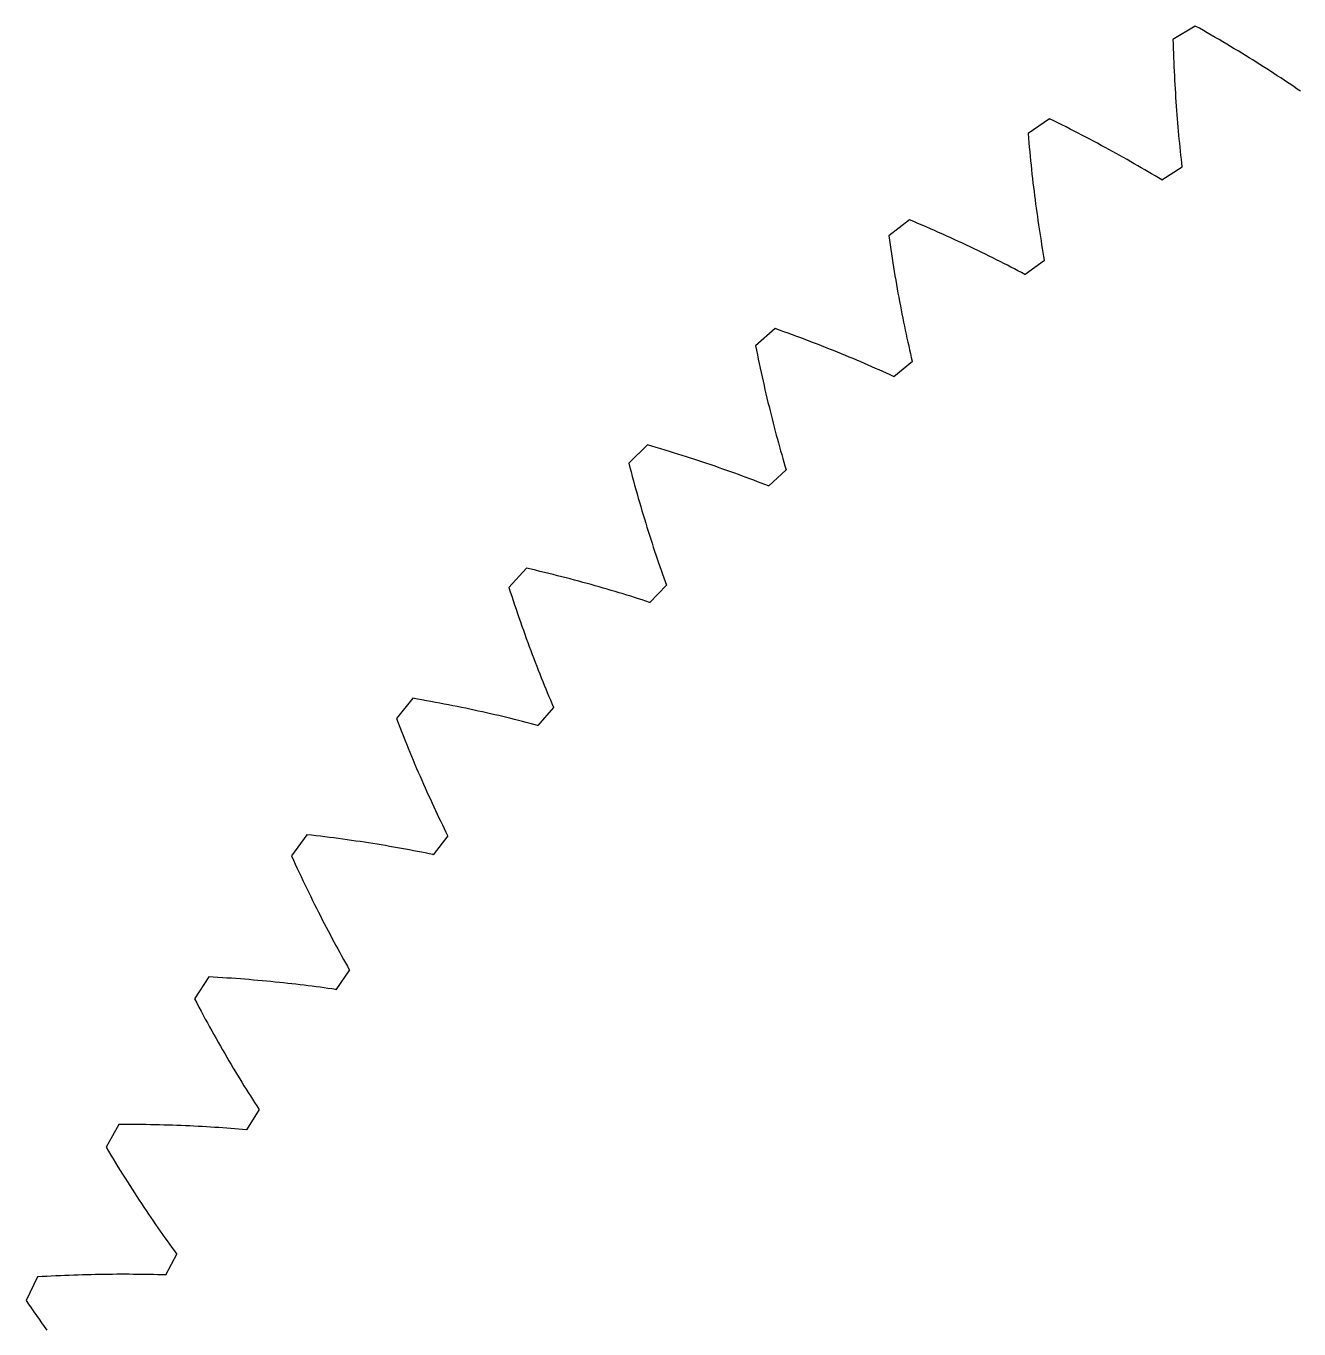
# Model space of a CAD drawing. Header units: metres. Extents: x -124 to 124, y -10 to 132.
# Drawn here: x -111.9 to -59.5, y 60.7 to 114.3 of the extents above; entities that cross this region are included whole.
import ezdxf

# ---------------------------------------------------------------- set-up
doc = ezdxf.new("R2010")
doc.units = ezdxf.units.M

msp = doc.modelspace()

# ---------------------------------------------------------------- linework, layer by layer
for p, q in [((-63.8025, 114.344), (-64.7218, 113.79)), ((-63.637, 114.251), (-63.8025, 114.344)), ((-63.4726, 114.158), (-63.637, 114.251)), ((-63.3094, 114.064), (-63.4726, 114.158)), ((-64.7218, 113.79), (-64.7167, 113.6)), ((-63.1474, 113.971), (-63.3094, 114.064)), ((-62.9865, 113.878), (-63.1474, 113.971)), ((-62.8268, 113.785), (-62.9865, 113.878)), ((-62.6683, 113.692), (-62.8268, 113.785)), ((-62.5109, 113.599), (-62.6683, 113.692)), ((-64.7167, 113.6), (-64.711, 113.411)), ((-64.711, 113.411), (-64.7047, 113.223)), ((-64.7047, 113.223), (-64.6979, 113.036)), ((-62.3547, 113.506), (-62.5109, 113.599)), ((-62.1997, 113.413), (-62.3547, 113.506)), ((-62.0458, 113.32), (-62.1997, 113.413)), ((-61.8931, 113.227), (-62.0458, 113.32)), ((-61.7415, 113.134), (-61.8931, 113.227)), ((-61.5911, 113.041), (-61.7415, 113.134)), ((-64.6979, 113.036), (-64.6905, 112.851)), ((-64.6905, 112.851), (-64.6827, 112.666)), ((-64.6827, 112.666), (-64.6743, 112.482)), ((-61.4418, 112.948), (-61.5911, 113.041)), ((-61.2937, 112.856), (-61.4418, 112.948)), ((-61.1468, 112.763), (-61.2937, 112.856)), ((-61.0009, 112.671), (-61.1468, 112.763)), ((-60.8563, 112.579), (-61.0009, 112.671)), ((-60.7127, 112.486), (-60.8563, 112.579)), ((-64.6743, 112.482), (-64.6654, 112.299)), ((-64.6654, 112.299), (-64.656, 112.118)), ((-64.656, 112.118), (-64.646, 111.937)), ((-60.5703, 112.394), (-60.7127, 112.486)), ((-60.4291, 112.302), (-60.5703, 112.394)), ((-60.289, 112.21), (-60.4291, 112.302)), ((-60.15, 112.119), (-60.289, 112.21)), ((-60.0121, 112.027), (-60.15, 112.119)), ((-59.8754, 111.936), (-60.0121, 112.027)), ((-64.646, 111.937), (-64.6356, 111.758)), ((-64.6356, 111.758), (-64.6247, 111.579)), ((-64.6247, 111.579), (-64.6133, 111.402)), ((-59.7398, 111.844), (-59.8754, 111.936)), ((-59.6054, 111.753), (-59.7398, 111.844)), ((-59.472, 111.662), (-59.6054, 111.753)), ((-64.6133, 111.402), (-64.6015, 111.226)), ((-64.6015, 111.226), (-64.5892, 111.051)), ((-64.5892, 111.051), (-64.5764, 110.876)), ((-69.7981, 110.527), (-70.6842, 109.921)), ((-69.6275, 110.444), (-69.7981, 110.527)), ((-69.458, 110.36), (-69.6275, 110.444)), ((-64.5764, 110.876), (-64.5631, 110.703)), ((-64.5631, 110.703), (-64.5494, 110.531)), ((-64.5494, 110.531), (-64.5353, 110.36)), ((-70.6842, 109.921), (-70.6682, 109.732)), ((-69.2898, 110.276), (-69.458, 110.36)), ((-69.1227, 110.193), (-69.2898, 110.276)), ((-68.9568, 110.109), (-69.1227, 110.193)), ((-68.792, 110.025), (-68.9568, 110.109)), ((-68.6284, 109.941), (-68.792, 110.025)), ((-68.466, 109.857), (-68.6284, 109.941)), ((-64.5353, 110.36), (-64.5207, 110.19)), ((-64.5207, 110.19), (-64.5057, 110.021)), ((-64.5057, 110.021), (-64.4902, 109.853)), ((-70.6682, 109.732), (-70.6517, 109.544)), ((-70.6517, 109.544), (-70.6348, 109.357)), ((-70.6348, 109.357), (-70.6173, 109.171)), ((-68.3047, 109.773), (-68.466, 109.857)), ((-68.1447, 109.689), (-68.3047, 109.773)), ((-67.9857, 109.605), (-68.1447, 109.689)), ((-67.828, 109.521), (-67.9857, 109.605)), ((-67.6713, 109.437), (-67.828, 109.521)), ((-67.5159, 109.353), (-67.6713, 109.437)), ((-67.3615, 109.269), (-67.5159, 109.353)), ((-64.4902, 109.853), (-64.4743, 109.686)), ((-64.4743, 109.686), (-64.4581, 109.521)), ((-64.4581, 109.521), (-64.4414, 109.356)), ((-64.4414, 109.356), (-64.4243, 109.192)), ((-70.6173, 109.171), (-70.5994, 108.986)), ((-70.5994, 108.986), (-70.581, 108.802)), ((-70.581, 108.802), (-70.5621, 108.619)), ((-67.2084, 109.185), (-67.3615, 109.269)), ((-67.0564, 109.101), (-67.2084, 109.185)), ((-66.9055, 109.017), (-67.0564, 109.101)), ((-66.7558, 108.933), (-66.9055, 109.017)), ((-66.6073, 108.849), (-66.7558, 108.933)), ((-66.4598, 108.765), (-66.6073, 108.849)), ((-64.4243, 109.192), (-64.4068, 109.03)), ((-64.4068, 109.03), (-64.3889, 108.868)), ((-64.3889, 108.868), (-64.3707, 108.708)), ((-70.5621, 108.619), (-70.5428, 108.437)), ((-70.5428, 108.437), (-70.523, 108.256)), ((-66.3136, 108.681), (-66.4598, 108.765)), ((-66.1684, 108.598), (-66.3136, 108.681)), ((-66.0244, 108.514), (-66.1684, 108.598)), ((-65.8816, 108.43), (-66.0244, 108.514)), ((-65.7399, 108.347), (-65.8816, 108.43)), ((-65.5993, 108.264), (-65.7399, 108.347)), ((-65.4598, 108.18), (-65.5993, 108.264)), ((-64.3461, 108.539), (-65.1783, 108.005)), ((-64.3707, 108.708), (-64.3521, 108.549)), ((-64.3521, 108.549), (-64.3461, 108.539)), ((-70.523, 108.256), (-70.5028, 108.077)), ((-70.5028, 108.077), (-70.4822, 107.898)), ((-70.4822, 107.898), (-70.4611, 107.72)), ((-65.3215, 108.097), (-65.4598, 108.18)), ((-65.1843, 108.014), (-65.3215, 108.097)), ((-65.1783, 108.005), (-65.1843, 108.014)), ((-70.4611, 107.72), (-70.4396, 107.544)), ((-70.4396, 107.544), (-70.4177, 107.369)), ((-70.4177, 107.369), (-70.3954, 107.194)), ((-70.3954, 107.194), (-70.3727, 107.021)), ((-70.3727, 107.021), (-70.3496, 106.849)), ((-70.3496, 106.849), (-70.326, 106.678)), ((-70.326, 106.678), (-70.3022, 106.508)), ((-75.566, 106.375), (-76.4161, 105.719)), ((-75.3909, 106.301), (-75.566, 106.375)), ((-75.2169, 106.227), (-75.3909, 106.301)), ((-75.0442, 106.153), (-75.2169, 106.227)), ((-74.8726, 106.079), (-75.0442, 106.153)), ((-70.3022, 106.508), (-70.2779, 106.339)), ((-70.2779, 106.339), (-70.2533, 106.171)), ((-70.2533, 106.171), (-70.2283, 106.005)), ((-76.4161, 105.719), (-76.3893, 105.531)), ((-74.7021, 106.005), (-74.8726, 106.079)), ((-74.5329, 105.93), (-74.7021, 106.005)), ((-74.3647, 105.856), (-74.5329, 105.93)), ((-74.1978, 105.781), (-74.3647, 105.856)), ((-74.032, 105.707), (-74.1978, 105.781)), ((-73.8674, 105.632), (-74.032, 105.707)), ((-73.7039, 105.557), (-73.8674, 105.632)), ((-70.2283, 106.005), (-70.2029, 105.839)), ((-70.2029, 105.839), (-70.1772, 105.674)), ((-70.1772, 105.674), (-70.1511, 105.511)), ((-76.3893, 105.531), (-76.3621, 105.344)), ((-76.3621, 105.344), (-76.3344, 105.158)), ((-76.3344, 105.158), (-76.3064, 104.973)), ((-73.5416, 105.482), (-73.7039, 105.557)), ((-73.3804, 105.407), (-73.5416, 105.482)), ((-73.2204, 105.332), (-73.3804, 105.407)), ((-73.0616, 105.257), (-73.2204, 105.332)), ((-72.9038, 105.182), (-73.0616, 105.257)), ((-72.7473, 105.107), (-72.9038, 105.182)), ((-72.5919, 105.032), (-72.7473, 105.107)), ((-70.1511, 105.511), (-70.1247, 105.349)), ((-70.1247, 105.349), (-70.098, 105.187)), ((-70.098, 105.187), (-70.0709, 105.027)), ((-76.3064, 104.973), (-76.2779, 104.79)), ((-76.2779, 104.79), (-76.2491, 104.607)), ((-76.2491, 104.607), (-76.2198, 104.426)), ((-72.4376, 104.956), (-72.5919, 105.032)), ((-72.2845, 104.881), (-72.4376, 104.956)), ((-72.1326, 104.806), (-72.2845, 104.881)), ((-71.9818, 104.731), (-72.1326, 104.806)), ((-71.8321, 104.655), (-71.9818, 104.731)), ((-71.6835, 104.58), (-71.8321, 104.655)), ((-71.5361, 104.505), (-71.6835, 104.58)), ((-70.0094, 104.701), (-70.8096, 104.12)), ((-70.0709, 105.027), (-70.0436, 104.868)), ((-70.0436, 104.868), (-70.0159, 104.71)), ((-70.0159, 104.71), (-70.0094, 104.701)), ((-76.2198, 104.426), (-76.1901, 104.245)), ((-76.1901, 104.245), (-76.1601, 104.066)), ((-76.1601, 104.066), (-76.1296, 103.888)), ((-71.3899, 104.43), (-71.5361, 104.505)), ((-71.2448, 104.354), (-71.3899, 104.43)), ((-71.1008, 104.279), (-71.2448, 104.354)), ((-70.9579, 104.204), (-71.1008, 104.279)), ((-70.8162, 104.129), (-70.9579, 104.204)), ((-70.8096, 104.12), (-70.8162, 104.129)), ((-76.1296, 103.888), (-76.0988, 103.71)), ((-76.0988, 103.71), (-76.0677, 103.534)), ((-76.0677, 103.534), (-76.0361, 103.359)), ((-76.0361, 103.359), (-76.0042, 103.186)), ((-76.0042, 103.186), (-75.972, 103.013)), ((-75.972, 103.013), (-75.9395, 102.841)), ((-75.9395, 102.841), (-75.9065, 102.671)), ((-75.9065, 102.671), (-75.8733, 102.501)), ((-75.8733, 102.501), (-75.8398, 102.333)), ((-81.0874, 101.899), (-81.8987, 101.196)), ((-80.9083, 101.836), (-81.0874, 101.899)), ((-80.7305, 101.772), (-80.9083, 101.836)), ((-75.8398, 102.333), (-75.8059, 102.166)), ((-75.8059, 102.166), (-75.7717, 102)), ((-75.7717, 102), (-75.7372, 101.835)), ((-75.7372, 101.835), (-75.7025, 101.671)), ((-80.5538, 101.708), (-80.7305, 101.772)), ((-80.3782, 101.644), (-80.5538, 101.708)), ((-80.2038, 101.579), (-80.3782, 101.644)), ((-80.0306, 101.515), (-80.2038, 101.579)), ((-79.8585, 101.45), (-80.0306, 101.515)), ((-79.6875, 101.385), (-79.8585, 101.45)), ((-79.5178, 101.32), (-79.6875, 101.385)), ((-79.3491, 101.255), (-79.5178, 101.32)), ((-75.7025, 101.671), (-75.6674, 101.508)), ((-75.6674, 101.508), (-75.632, 101.346)), ((-75.632, 101.346), (-75.5964, 101.186)), ((-81.8987, 101.196), (-81.8612, 101.01)), ((-81.8612, 101.01), (-81.8233, 100.825)), ((-81.8233, 100.825), (-81.7851, 100.641)), ((-79.1817, 101.19), (-79.3491, 101.255)), ((-79.0153, 101.124), (-79.1817, 101.19)), ((-78.8502, 101.058), (-79.0153, 101.124)), ((-78.6861, 100.993), (-78.8502, 101.058)), ((-78.5232, 100.927), (-78.6861, 100.993)), ((-78.3615, 100.861), (-78.5232, 100.927)), ((-78.2009, 100.795), (-78.3615, 100.861)), ((-78.0415, 100.728), (-78.2009, 100.795)), ((-75.5964, 101.186), (-75.5605, 101.026)), ((-75.5605, 101.026), (-75.5244, 100.868)), ((-75.5244, 100.868), (-75.488, 100.711)), ((-81.7851, 100.641), (-81.7466, 100.458)), ((-81.7466, 100.458), (-81.7077, 100.276)), ((-81.7077, 100.276), (-81.6684, 100.096)), ((-77.8832, 100.662), (-78.0415, 100.728)), ((-77.726, 100.596), (-77.8832, 100.662)), ((-77.57, 100.529), (-77.726, 100.596)), ((-77.4151, 100.463), (-77.57, 100.529)), ((-77.2614, 100.396), (-77.4151, 100.463)), ((-77.1088, 100.329), (-77.2614, 100.396)), ((-76.9574, 100.263), (-77.1088, 100.329)), ((-76.8071, 100.196), (-76.9574, 100.263)), ((-75.4443, 100.546), (-76.21, 99.9196)), ((-75.488, 100.711), (-75.4513, 100.554)), ((-75.4513, 100.554), (-75.4443, 100.546)), ((-81.6684, 100.096), (-81.6288, 99.9162)), ((-81.6288, 99.9162), (-81.5889, 99.7377)), ((-81.5889, 99.7377), (-81.5487, 99.5604)), ((-76.6579, 100.129), (-76.8071, 100.196)), ((-76.5098, 100.062), (-76.6579, 100.129)), ((-76.3629, 99.9952), (-76.5098, 100.062)), ((-76.2171, 99.9282), (-76.3629, 99.9952)), ((-76.21, 99.9196), (-76.2171, 99.9282)), ((-81.5487, 99.5604), (-81.5081, 99.3842)), ((-81.5081, 99.3842), (-81.4673, 99.2091)), ((-81.4673, 99.2091), (-81.4261, 99.0352)), ((-81.4261, 99.0352), (-81.3846, 98.8623)), ((-81.3846, 98.8623), (-81.3429, 98.6906)), ((-81.3429, 98.6906), (-81.3008, 98.52)), ((-81.3008, 98.52), (-81.2585, 98.3505)), ((-81.2585, 98.3505), (-81.2159, 98.1822)), ((-81.2159, 98.1822), (-81.1731, 98.0149)), ((-81.1731, 98.0149), (-81.13, 97.8488)), ((-81.13, 97.8488), (-81.0866, 97.6838)), ((-81.0866, 97.6838), (-81.043, 97.5199)), ((-86.3443, 97.1163), (-87.1141, 96.3681)), ((-86.1619, 97.063), (-86.3443, 97.1163)), ((-85.9807, 97.0095), (-86.1619, 97.063)), ((-85.8006, 96.9557), (-85.9807, 97.0095)), ((-81.043, 97.5199), (-80.9992, 97.3571)), ((-80.9992, 97.3571), (-80.9551, 97.1955)), ((-80.9551, 97.1955), (-80.9108, 97.035)), ((-80.9108, 97.035), (-80.8663, 96.8755)), ((-85.6217, 96.9016), (-85.8006, 96.9557)), ((-85.4439, 96.8473), (-85.6217, 96.9016)), ((-85.2673, 96.7927), (-85.4439, 96.8473)), ((-85.0918, 96.7379), (-85.2673, 96.7927)), ((-84.9174, 96.6829), (-85.0918, 96.7379)), ((-84.7442, 96.6276), (-84.9174, 96.6829)), ((-84.5721, 96.5721), (-84.7442, 96.6276)), ((-84.4012, 96.5164), (-84.5721, 96.5721)), ((-84.2314, 96.4605), (-84.4012, 96.5164)), ((-80.8663, 96.8755), (-80.8216, 96.7173)), ((-80.8216, 96.7173), (-80.7766, 96.5601)), ((-80.7766, 96.5601), (-80.7315, 96.404)), ((-87.1141, 96.3681), (-87.0661, 96.1843)), ((-87.0661, 96.1843), (-87.0177, 96.0017)), ((-87.0177, 96.0017), (-86.9691, 95.8201)), ((-84.0627, 96.4044), (-84.2314, 96.4605)), ((-83.8952, 96.3481), (-84.0627, 96.4044)), ((-83.7288, 96.2916), (-83.8952, 96.3481)), ((-83.5636, 96.235), (-83.7288, 96.2916)), ((-83.3995, 96.1781), (-83.5636, 96.235)), ((-83.2365, 96.1211), (-83.3995, 96.1781)), ((-83.0747, 96.064), (-83.2365, 96.1211)), ((-82.914, 96.0067), (-83.0747, 96.064)), ((-82.7544, 95.9492), (-82.914, 96.0067)), ((-82.596, 95.8916), (-82.7544, 95.9492)), ((-80.6331, 96.087), (-81.3619, 95.4181)), ((-80.7315, 96.404), (-80.6861, 96.2491)), ((-80.6861, 96.2491), (-80.6406, 96.0953)), ((-80.6406, 96.0953), (-80.6331, 96.087)), ((-86.9691, 95.8201), (-86.9201, 95.6397)), ((-86.9201, 95.6397), (-86.8709, 95.4605)), ((-86.8709, 95.4605), (-86.8214, 95.2823)), ((-82.4387, 95.8338), (-82.596, 95.8916)), ((-82.2826, 95.7759), (-82.4387, 95.8338)), ((-82.1276, 95.718), (-82.2826, 95.7759)), ((-81.9737, 95.6599), (-82.1276, 95.718)), ((-81.8209, 95.6016), (-81.9737, 95.6599)), ((-81.6693, 95.5433), (-81.8209, 95.6016)), ((-81.5188, 95.4849), (-81.6693, 95.5433)), ((-81.3695, 95.4264), (-81.5188, 95.4849)), ((-81.3619, 95.4181), (-81.3695, 95.4264)), ((-86.8214, 95.2823), (-86.7716, 95.1053)), ((-86.7716, 95.1053), (-86.7216, 94.9295)), ((-86.7216, 94.9295), (-86.6713, 94.7547)), ((-86.6713, 94.7547), (-86.6208, 94.5811)), ((-86.6208, 94.5811), (-86.57, 94.4087)), ((-86.57, 94.4087), (-86.5189, 94.2374)), ((-86.5189, 94.2374), (-86.4677, 94.0672)), ((-86.4677, 94.0672), (-86.4162, 93.8981)), ((-86.4162, 93.8981), (-86.3645, 93.7302)), ((-86.3645, 93.7302), (-86.3125, 93.5634)), ((-86.3125, 93.5634), (-86.2604, 93.3978)), ((-86.2604, 93.3978), (-86.2081, 93.2332)), ((-86.2081, 93.2332), (-86.1556, 93.0698)), ((-86.1556, 93.0698), (-86.1029, 92.9076)), ((-86.1029, 92.9076), (-86.05, 92.7464)), ((-86.05, 92.7464), (-85.9969, 92.5864)), ((-85.9969, 92.5864), (-85.9437, 92.4276)), ((-85.9437, 92.4276), (-85.8903, 92.2698)), ((-85.8903, 92.2698), (-85.8367, 92.1132)), ((-91.3195, 92.0409), (-92.0454, 91.25)), ((-91.1344, 91.9981), (-91.3195, 92.0409)), ((-90.9505, 91.955), (-91.1344, 91.9981)), ((-90.7676, 91.9115), (-90.9505, 91.955)), ((-90.5859, 91.8678), (-90.7676, 91.9115)), ((-90.4053, 91.8237), (-90.5859, 91.8678)), ((-90.2258, 91.7793), (-90.4053, 91.8237)), ((-90.0475, 91.7346), (-90.2258, 91.7793)), ((-89.8702, 91.6896), (-90.0475, 91.7346)), ((-89.6942, 91.6443), (-89.8702, 91.6896)), ((-85.8367, 92.1132), (-85.7831, 91.9577)), ((-85.7831, 91.9577), (-85.7292, 91.8034)), ((-85.7292, 91.8034), (-85.6752, 91.6502)), ((-85.6752, 91.6502), (-85.6211, 91.4981)), ((-92.0454, 91.25), (-91.987, 91.0692)), ((-89.5192, 91.5987), (-89.6942, 91.6443)), ((-89.3454, 91.5529), (-89.5192, 91.5987)), ((-89.1726, 91.5068), (-89.3454, 91.5529)), ((-89.0011, 91.4604), (-89.1726, 91.5068)), ((-88.8306, 91.4137), (-89.0011, 91.4604)), ((-88.6613, 91.3669), (-88.8306, 91.4137)), ((-88.4931, 91.3197), (-88.6613, 91.3669)), ((-88.326, 91.2723), (-88.4931, 91.3197)), ((-88.16, 91.2247), (-88.326, 91.2723)), ((-87.9952, 91.1769), (-88.16, 91.2247)), ((-87.8315, 91.1288), (-87.9952, 91.1769)), ((-87.6689, 91.0806), (-87.8315, 91.1288)), ((-85.5589, 91.3393), (-86.2483, 90.6299)), ((-85.6211, 91.4981), (-85.5669, 91.3471)), ((-85.5669, 91.3471), (-85.5589, 91.3393)), ((-91.987, 91.0692), (-91.9283, 90.8896)), ((-91.9283, 90.8896), (-91.8693, 90.7111)), ((-91.8693, 90.7111), (-91.8102, 90.5338)), ((-87.5075, 91.0321), (-87.6689, 91.0806)), ((-87.3472, 90.9834), (-87.5075, 91.0321)), ((-87.188, 90.9346), (-87.3472, 90.9834)), ((-87.0299, 90.8855), (-87.188, 90.9346)), ((-86.8729, 90.8363), (-87.0299, 90.8855)), ((-86.7171, 90.7869), (-86.8729, 90.8363)), ((-86.5624, 90.7373), (-86.7171, 90.7869)), ((-86.4088, 90.6876), (-86.5624, 90.7373)), ((-86.2564, 90.6377), (-86.4088, 90.6876)), ((-86.2483, 90.6299), (-86.2564, 90.6377)), ((-91.8102, 90.5338), (-91.7508, 90.3577)), ((-91.7508, 90.3577), (-91.6912, 90.1826)), ((-91.6912, 90.1826), (-91.6314, 90.0088)), ((-91.6314, 90.0088), (-91.5714, 89.836)), ((-91.5714, 89.836), (-91.5112, 89.6645)), ((-91.5112, 89.6645), (-91.4509, 89.494)), ((-91.4509, 89.494), (-91.3903, 89.3248)), ((-91.3903, 89.3248), (-91.3296, 89.1566)), ((-91.3296, 89.1566), (-91.2687, 88.9897)), ((-91.2687, 88.9897), (-91.2076, 88.8238)), ((-91.2076, 88.8238), (-91.1464, 88.6591)), ((-91.1464, 88.6591), (-91.085, 88.4956)), ((-91.085, 88.4956), (-91.0235, 88.3331)), ((-91.0235, 88.3331), (-90.9619, 88.1719)), ((-90.9619, 88.1719), (-90.9001, 88.0117)), ((-90.9001, 88.0117), (-90.8383, 87.8528)), ((-90.8383, 87.8528), (-90.7763, 87.6949)), ((-90.7763, 87.6949), (-90.7141, 87.5382)), ((-90.7141, 87.5382), (-90.6519, 87.3826)), ((-90.6519, 87.3826), (-90.5896, 87.2282)), ((-90.5896, 87.2282), (-90.5272, 87.0749)), ((-90.5272, 87.0749), (-90.4647, 86.9228)), ((-90.4647, 86.9228), (-90.4022, 86.7717)), ((-95.9969, 86.6897), (-96.6765, 85.8586)), ((-95.8097, 86.6575), (-95.9969, 86.6897)), ((-95.6236, 86.625), (-95.8097, 86.6575)), ((-95.4385, 86.5921), (-95.6236, 86.625)), ((-95.2546, 86.5587), (-95.4385, 86.5921)), ((-95.0718, 86.525), (-95.2546, 86.5587)), ((-94.8901, 86.491), (-95.0718, 86.525)), ((-94.7095, 86.4565), (-94.8901, 86.491)), ((-94.53, 86.4217), (-94.7095, 86.4565)), ((-94.3516, 86.3866), (-94.53, 86.4217)), ((-94.1743, 86.351), (-94.3516, 86.3866)), ((-93.9981, 86.3152), (-94.1743, 86.351)), ((-93.8231, 86.279), (-93.9981, 86.3152)), ((-90.2057, 86.3181), (-90.8535, 85.5705)), ((-90.4022, 86.7717), (-90.3395, 86.6218)), ((-90.3395, 86.6218), (-90.2768, 86.4731)), ((-90.2768, 86.4731), (-90.2141, 86.3255)), ((-90.2141, 86.3255), (-90.2057, 86.3181)), ((-96.6765, 85.8586), (-96.6078, 85.6815)), ((-93.6491, 86.2425), (-93.8231, 86.279)), ((-93.4763, 86.2057), (-93.6491, 86.2425)), ((-93.3045, 86.1685), (-93.4763, 86.2057)), ((-93.1339, 86.1311), (-93.3045, 86.1685)), ((-92.9644, 86.0933), (-93.1339, 86.1311)), ((-92.796, 86.0552), (-92.9644, 86.0933)), ((-92.6287, 86.0169), (-92.796, 86.0552)), ((-92.4625, 85.9783), (-92.6287, 86.0169)), ((-92.2975, 85.9394), (-92.4625, 85.9783)), ((-92.1335, 85.9002), (-92.2975, 85.9394)), ((-91.9707, 85.8607), (-92.1335, 85.9002)), ((-91.8089, 85.821), (-91.9707, 85.8607)), ((-91.6483, 85.7811), (-91.8089, 85.821)), ((-91.4888, 85.7409), (-91.6483, 85.7811)), ((-96.6078, 85.6815), (-96.5389, 85.5055)), ((-96.5389, 85.5055), (-96.4699, 85.3307)), ((-96.4699, 85.3307), (-96.4007, 85.1571)), ((-91.3304, 85.7005), (-91.4888, 85.7409)), ((-91.1732, 85.6598), (-91.3304, 85.7005)), ((-91.017, 85.6189), (-91.1732, 85.6598)), ((-90.8619, 85.5778), (-91.017, 85.6189)), ((-90.8535, 85.5705), (-90.8619, 85.5778)), ((-96.4007, 85.1571), (-96.3314, 84.9846)), ((-96.3314, 84.9846), (-96.2619, 84.8132)), ((-96.2619, 84.8132), (-96.1923, 84.6431)), ((-96.1923, 84.6431), (-96.1225, 84.4741)), ((-96.1225, 84.4741), (-96.0526, 84.3062)), ((-96.0526, 84.3062), (-95.9827, 84.1395)), ((-95.9827, 84.1395), (-95.9125, 83.974)), ((-95.9125, 83.974), (-95.8423, 83.8096)), ((-95.8423, 83.8096), (-95.772, 83.6463)), ((-95.772, 83.6463), (-95.7015, 83.4843)), ((-95.7015, 83.4843), (-95.631, 83.3233)), ((-95.631, 83.3233), (-95.5604, 83.1635)), ((-95.5604, 83.1635), (-95.4897, 83.0049)), ((-95.4897, 83.0049), (-95.419, 82.8474)), ((-95.419, 82.8474), (-95.3482, 82.6911)), ((-95.3482, 82.6911), (-95.2774, 82.5359)), ((-95.2774, 82.5359), (-95.2064, 82.3818)), ((-95.2064, 82.3818), (-95.1355, 82.2289)), ((-95.1355, 82.2289), (-95.0645, 82.0771)), ((-95.0645, 82.0771), (-94.9935, 81.9265)), ((-94.9935, 81.9265), (-94.9224, 81.777)), ((-94.9224, 81.777), (-94.8513, 81.6287)), ((-94.8513, 81.6287), (-94.7803, 81.4815)), ((-94.7803, 81.4815), (-94.7092, 81.3354)), ((-100.361, 81.0802), (-100.992, 80.2117)), ((-100.172, 81.0588), (-100.361, 81.0802)), ((-99.9848, 81.0369), (-100.172, 81.0588)), ((-99.7982, 81.0146), (-99.9848, 81.0369)), ((-99.6126, 80.9918), (-99.7982, 81.0146)), ((-99.4282, 80.9686), (-99.6126, 80.9918)), ((-99.2448, 80.945), (-99.4282, 80.9686)), ((-99.0625, 80.9209), (-99.2448, 80.945)), ((-94.5582, 81.0398), (-95.1622, 80.2565)), ((-94.7092, 81.3354), (-94.6381, 81.1905)), ((-94.6381, 81.1905), (-94.567, 81.0467)), ((-94.567, 81.0467), (-94.5582, 81.0398)), ((-98.8813, 80.8964), (-99.0625, 80.9209)), ((-98.7012, 80.8715), (-98.8813, 80.8964)), ((-98.5222, 80.8461), (-98.7012, 80.8715)), ((-98.3443, 80.8204), (-98.5222, 80.8461)), ((-98.1674, 80.7943), (-98.3443, 80.8204)), ((-97.9917, 80.7677), (-98.1674, 80.7943)), ((-97.817, 80.7408), (-97.9917, 80.7677)), ((-97.6434, 80.7136), (-97.817, 80.7408)), ((-97.471, 80.6859), (-97.6434, 80.7136)), ((-97.2996, 80.6579), (-97.471, 80.6859)), ((-97.1293, 80.6295), (-97.2996, 80.6579)), ((-96.9601, 80.6008), (-97.1293, 80.6295)), ((-96.792, 80.5717), (-96.9601, 80.6008)), ((-96.6249, 80.5423), (-96.792, 80.5717)), ((-96.459, 80.5125), (-96.6249, 80.5423)), ((-96.2942, 80.4824), (-96.459, 80.5125)), ((-96.1305, 80.452), (-96.2942, 80.4824)), ((-95.9678, 80.4213), (-96.1305, 80.452)), ((-95.8063, 80.3903), (-95.9678, 80.4213)), ((-100.992, 80.2117), (-100.914, 80.0388)), ((-100.914, 80.0388), (-100.835, 79.867)), ((-100.835, 79.867), (-100.756, 79.6964)), ((-95.6459, 80.359), (-95.8063, 80.3903)), ((-95.4865, 80.3274), (-95.6459, 80.359)), ((-95.3283, 80.2955), (-95.4865, 80.3274)), ((-95.1711, 80.2633), (-95.3283, 80.2955)), ((-95.1622, 80.2565), (-95.1711, 80.2633)), ((-100.756, 79.6964), (-100.677, 79.527)), ((-100.677, 79.527), (-100.598, 79.3588)), ((-100.598, 79.3588), (-100.519, 79.1917)), ((-100.519, 79.1917), (-100.439, 79.0258)), ((-100.439, 79.0258), (-100.36, 78.861)), ((-100.36, 78.861), (-100.281, 78.6974)), ((-100.281, 78.6974), (-100.201, 78.535)), ((-100.201, 78.535), (-100.122, 78.3737)), ((-100.122, 78.3737), (-100.042, 78.2136)), ((-100.042, 78.2136), (-99.9629, 78.0546)), ((-99.9629, 78.0546), (-99.8833, 77.8969)), ((-99.8833, 77.8969), (-99.8037, 77.7402)), ((-99.8037, 77.7402), (-99.7241, 77.5847)), ((-99.7241, 77.5847), (-99.6445, 77.4304)), ((-99.6445, 77.4304), (-99.5649, 77.2772)), ((-99.5649, 77.2772), (-99.4853, 77.1251)), ((-99.4853, 77.1251), (-99.4057, 76.9742)), ((-99.4057, 76.9742), (-99.3261, 76.8245)), ((-99.3261, 76.8245), (-99.2465, 76.6759)), ((-99.2465, 76.6759), (-99.167, 76.5284)), ((-99.167, 76.5284), (-99.0875, 76.3821)), ((-99.0875, 76.3821), (-99.008, 76.2369)), ((-99.008, 76.2369), (-98.9286, 76.0928)), ((-98.9286, 76.0928), (-98.8492, 75.95)), ((-98.8492, 75.95), (-98.7699, 75.8082)), ((-98.7699, 75.8082), (-98.6906, 75.6675)), ((-98.6906, 75.6675), (-98.6115, 75.528)), ((-104.398, 75.2307), (-104.979, 74.3276)), ((-104.208, 75.2201), (-104.398, 75.2307)), ((-104.02, 75.209), (-104.208, 75.2201)), ((-103.832, 75.1973), (-104.02, 75.209)), ((-103.646, 75.1852), (-103.832, 75.1973)), ((-103.46, 75.1725), (-103.646, 75.1852)), ((-103.276, 75.1594), (-103.46, 75.1725)), ((-103.092, 75.1458), (-103.276, 75.1594)), ((-102.91, 75.1317), (-103.092, 75.1458)), ((-102.729, 75.1171), (-102.91, 75.1317)), ((-102.549, 75.102), (-102.729, 75.1171)), ((-102.37, 75.0865), (-102.549, 75.102)), ((-102.192, 75.0705), (-102.37, 75.0865)), ((-102.015, 75.054), (-102.192, 75.0705)), ((-101.839, 75.0371), (-102.015, 75.054)), ((-101.664, 75.0198), (-101.839, 75.0371)), ((-98.6023, 75.5217), (-99.1606, 74.7051)), ((-98.6115, 75.528), (-98.6023, 75.5217)), ((-101.49, 75.0021), (-101.664, 75.0198)), ((-101.317, 74.9839), (-101.49, 75.0021)), ((-101.146, 74.9652), (-101.317, 74.9839)), ((-100.975, 74.9462), (-101.146, 74.9652)), ((-100.806, 74.9268), (-100.975, 74.9462)), ((-100.637, 74.907), (-100.806, 74.9268)), ((-100.47, 74.8867), (-100.637, 74.907)), ((-100.304, 74.8661), (-100.47, 74.8867)), ((-100.138, 74.8451), (-100.304, 74.8661)), ((-99.9743, 74.8237), (-100.138, 74.8451)), ((-99.8113, 74.802), (-99.9743, 74.8237)), ((-99.6493, 74.7798), (-99.8113, 74.802)), ((-99.4884, 74.7574), (-99.6493, 74.7798)), ((-99.3286, 74.7346), (-99.4884, 74.7574)), ((-99.1699, 74.7114), (-99.3286, 74.7346)), ((-99.1606, 74.7051), (-99.1699, 74.7114)), ((-104.979, 74.3276), (-104.89, 74.1594)), ((-104.89, 74.1594), (-104.802, 73.9924)), ((-104.802, 73.9924), (-104.713, 73.8266)), ((-104.713, 73.8266), (-104.625, 73.662)), ((-104.625, 73.662), (-104.536, 73.4986)), ((-104.536, 73.4986), (-104.448, 73.3363)), ((-104.448, 73.3363), (-104.359, 73.1751)), ((-104.359, 73.1751), (-104.27, 73.0152)), ((-104.27, 73.0152), (-104.182, 72.8564)), ((-104.182, 72.8564), (-104.093, 72.6988)), ((-104.093, 72.6988), (-104.005, 72.5423)), ((-104.005, 72.5423), (-103.916, 72.387)), ((-103.916, 72.387), (-103.828, 72.2328)), ((-103.828, 72.2328), (-103.739, 72.0798)), ((-103.739, 72.0798), (-103.651, 71.928)), ((-103.651, 71.928), (-103.563, 71.7773)), ((-103.563, 71.7773), (-103.474, 71.6277)), ((-103.474, 71.6277), (-103.386, 71.4793)), ((-103.386, 71.4793), (-103.298, 71.3321)), ((-103.298, 71.3321), (-103.21, 71.186)), ((-103.21, 71.186), (-103.122, 71.041)), ((-103.122, 71.041), (-103.034, 70.8972)), ((-103.034, 70.8972), (-102.946, 70.7545)), ((-102.946, 70.7545), (-102.858, 70.613)), ((-102.858, 70.613), (-102.771, 70.4725)), ((-102.771, 70.4725), (-102.683, 70.3333)), ((-102.683, 70.3333), (-102.596, 70.1951)), ((-102.325, 69.7816), (-102.836, 68.9346)), ((-102.596, 70.1951), (-102.508, 70.0581)), ((-102.508, 70.0581), (-102.421, 69.9222)), ((-102.421, 69.9222), (-102.334, 69.7875)), ((-102.334, 69.7875), (-102.325, 69.7816)), ((-108.095, 69.1602), (-108.622, 68.2255)), ((-107.905, 69.1605), (-108.095, 69.1602)), ((-107.716, 69.1602), (-107.905, 69.1605)), ((-107.528, 69.1593), (-107.716, 69.1602)), ((-107.341, 69.1578), (-107.528, 69.1593)), ((-107.155, 69.1558), (-107.341, 69.1578)), ((-106.97, 69.1532), (-107.155, 69.1558)), ((-106.786, 69.15), (-106.97, 69.1532)), ((-106.603, 69.1463), (-106.786, 69.15)), ((-106.422, 69.1421), (-106.603, 69.1463)), ((-106.241, 69.1374), (-106.422, 69.1421)), ((-106.061, 69.1321), (-106.241, 69.1374)), ((-105.882, 69.1263), (-106.061, 69.1321)), ((-105.705, 69.12), (-105.882, 69.1263)), ((-105.528, 69.1131), (-105.705, 69.12)), ((-105.353, 69.1058), (-105.528, 69.1131)), ((-105.178, 69.098), (-105.353, 69.1058)), ((-105.005, 69.0897), (-105.178, 69.098)), ((-104.832, 69.0809), (-105.005, 69.0897)), ((-104.661, 69.0717), (-104.832, 69.0809)), ((-104.491, 69.062), (-104.661, 69.0717)), ((-104.321, 69.0518), (-104.491, 69.062)), ((-104.153, 69.0411), (-104.321, 69.0518)), ((-103.986, 69.03), (-104.153, 69.0411)), ((-103.82, 69.0185), (-103.986, 69.03)), ((-103.655, 69.0065), (-103.82, 69.0185)), ((-103.491, 68.9941), (-103.655, 69.0065)), ((-103.328, 68.9813), (-103.491, 68.9941)), ((-103.166, 68.968), (-103.328, 68.9813)), ((-103.005, 68.9543), (-103.166, 68.968)), ((-102.845, 68.9403), (-103.005, 68.9543)), ((-102.836, 68.9346), (-102.845, 68.9403)), ((-108.622, 68.2255), (-108.525, 68.0627)), ((-108.525, 68.0627), (-108.427, 67.901)), ((-108.427, 67.901), (-108.329, 67.7405)), ((-108.329, 67.7405), (-108.231, 67.5812)), ((-108.231, 67.5812), (-108.133, 67.4231)), ((-108.133, 67.4231), (-108.036, 67.2661)), ((-108.036, 67.2661), (-107.938, 67.1103)), ((-107.938, 67.1103), (-107.84, 66.9557)), ((-107.84, 66.9557), (-107.743, 66.8022)), ((-107.743, 66.8022), (-107.646, 66.6499)), ((-107.646, 66.6499), (-107.548, 66.4987)), ((-107.548, 66.4987), (-107.451, 66.3487)), ((-107.451, 66.3487), (-107.354, 66.1998)), ((-107.354, 66.1998), (-107.257, 66.0521)), ((-107.257, 66.0521), (-107.16, 65.9056)), ((-107.16, 65.9056), (-107.063, 65.7602)), ((-107.063, 65.7602), (-106.966, 65.6159)), ((-106.966, 65.6159), (-106.87, 65.4728)), ((-106.87, 65.4728), (-106.773, 65.3308)), ((-106.773, 65.3308), (-106.677, 65.19)), ((-106.677, 65.19), (-106.581, 65.0503)), ((-106.581, 65.0503), (-106.485, 64.9117)), ((-106.485, 64.9117), (-106.389, 64.7743)), ((-106.389, 64.7743), (-106.294, 64.638)), ((-106.294, 64.638), (-106.198, 64.5028)), ((-106.198, 64.5028), (-106.103, 64.3687)), ((-106.103, 64.3687), (-106.008, 64.2358)), ((-105.713, 63.8385), (-106.175, 62.9636)), ((-106.008, 64.2358), (-105.913, 64.104)), ((-105.913, 64.104), (-105.818, 63.9733)), ((-105.818, 63.9733), (-105.723, 63.8437)), ((-105.723, 63.8437), (-105.713, 63.8385)), ((-111.438, 62.8887), (-111.912, 61.9253)), ((-111.249, 62.8998), (-111.438, 62.8887)), ((-111.06, 62.9102), (-111.249, 62.8998)), ((-110.872, 62.9201), (-111.06, 62.9102)), ((-110.686, 62.9293), (-110.872, 62.9201)), ((-110.5, 62.9379), (-110.686, 62.9293)), ((-110.315, 62.9458), (-110.5, 62.9379)), ((-110.132, 62.9532), (-110.315, 62.9458)), ((-109.949, 62.9599), (-110.132, 62.9532)), ((-109.767, 62.9661), (-109.949, 62.9599)), ((-109.586, 62.9717), (-109.767, 62.9661)), ((-109.407, 62.9767), (-109.586, 62.9717)), ((-109.228, 62.9811), (-109.407, 62.9767)), ((-109.05, 62.9849), (-109.228, 62.9811)), ((-108.874, 62.9882), (-109.05, 62.9849)), ((-108.698, 62.9909), (-108.874, 62.9882)), ((-108.523, 62.9931), (-108.698, 62.9909)), ((-108.35, 62.9947), (-108.523, 62.9931)), ((-108.177, 62.9957), (-108.35, 62.9947)), ((-108.005, 62.9963), (-108.177, 62.9957)), ((-107.835, 62.9963), (-108.005, 62.9963)), ((-107.665, 62.9958), (-107.835, 62.9963)), ((-107.497, 62.9948), (-107.665, 62.9958)), ((-107.329, 62.9932), (-107.497, 62.9948)), ((-107.162, 62.9912), (-107.329, 62.9932)), ((-106.997, 62.9887), (-107.162, 62.9912)), ((-106.833, 62.9856), (-106.997, 62.9887)), ((-106.669, 62.9821), (-106.833, 62.9856)), ((-106.507, 62.9781), (-106.669, 62.9821)), ((-106.345, 62.9737), (-106.507, 62.9781)), ((-106.185, 62.9688), (-106.345, 62.9737)), ((-106.175, 62.9636), (-106.185, 62.9688)), ((-111.912, 61.9253), (-111.805, 61.7683)), ((-111.805, 61.7683), (-111.698, 61.6125)), ((-111.698, 61.6125), (-111.591, 61.4579)), ((-111.591, 61.4579), (-111.485, 61.3044)), ((-111.485, 61.3044), (-111.378, 61.1522)), ((-111.378, 61.1522), (-111.271, 61.001)), ((-111.271, 61.001), (-111.165, 60.851)), ((-111.165, 60.851), (-111.059, 60.7022))]:
    msp.add_line(p, q)

doc.saveas('drawing.dxf')
